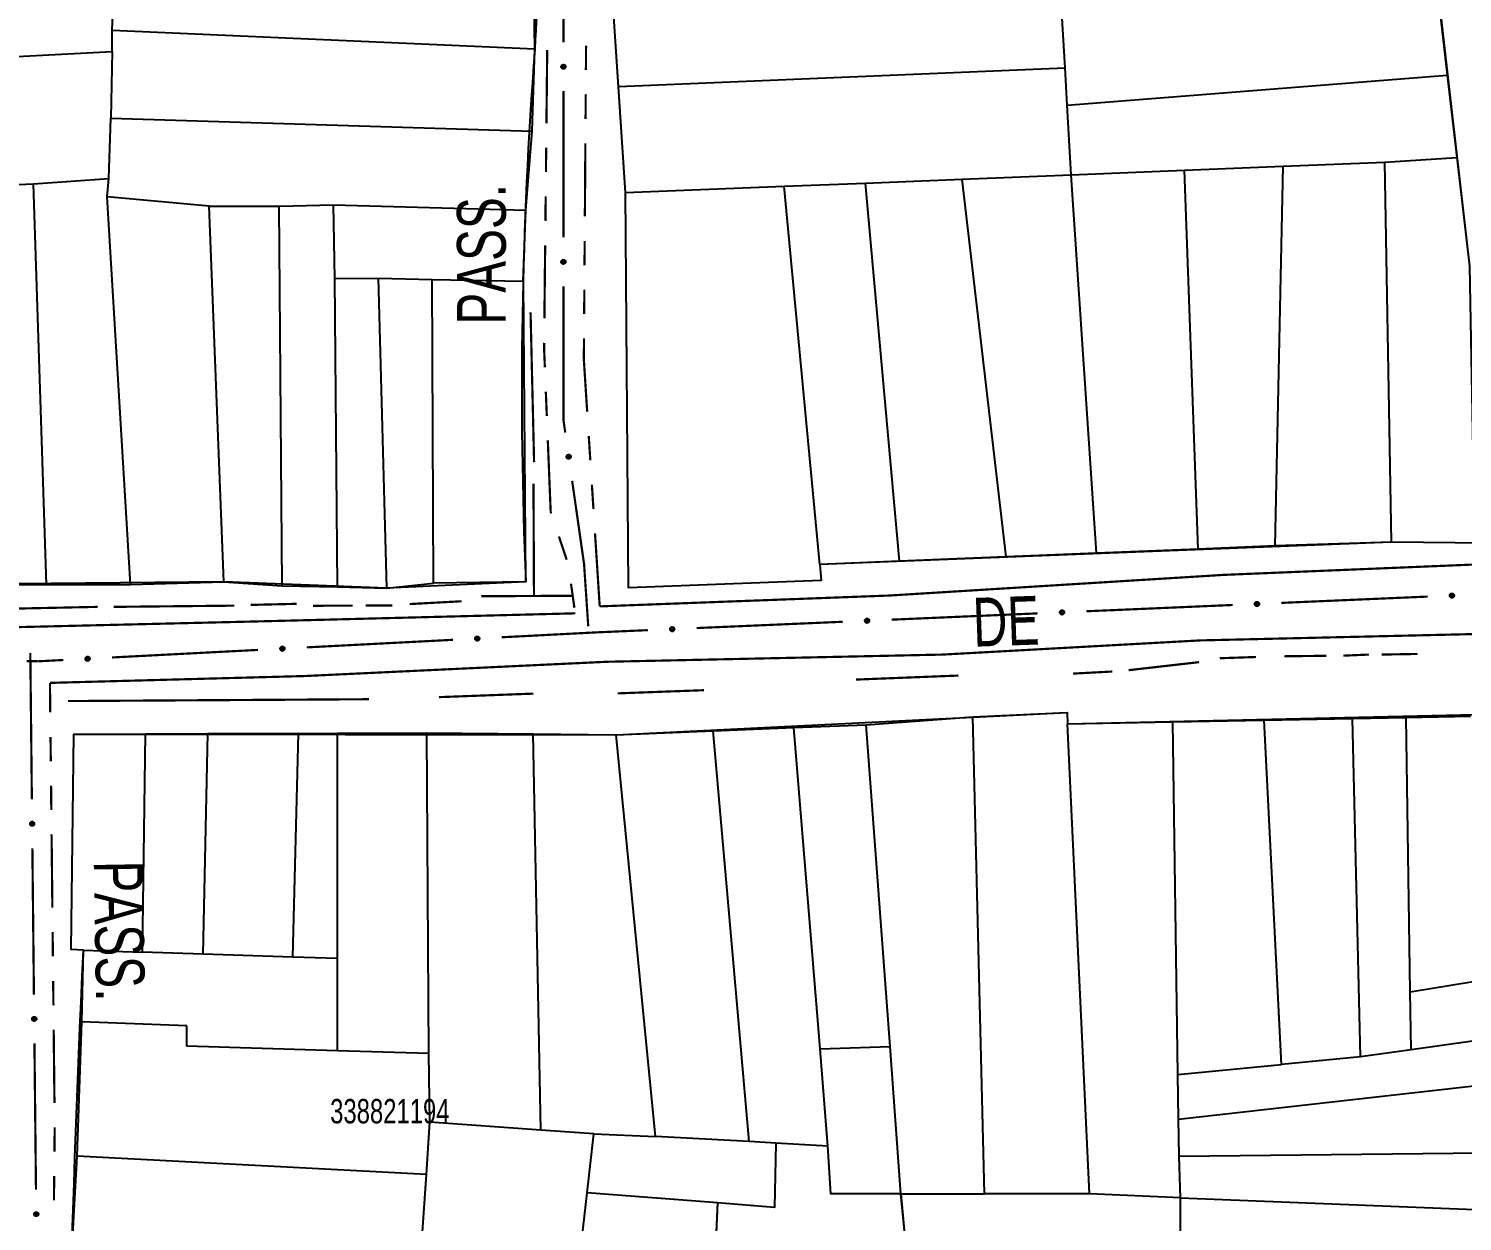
# Model space of a CAD drawing. Extents: x 203614 to 206284, y 4847494 to 4848495.
# Drawn here: x 203980 to 204097.5, y 4847630.7 to 4847728.4 of the extents above; entities that cross this region are included whole.
import ezdxf

# ---------------------------------------------------------------- set-up
doc = ezdxf.new("R2010")
doc.units = 0
doc.header["$LTSCALE"] = 1.5
doc.header["$MEASUREMENT"] = 0
doc.linetypes.add('PHANTOMX2', pattern=[5, 2.5, -0.5, 0.5, -0.5, 0.5, -0.5])
for name, color, linetype in [('CD-MALHA-LOTES', 40, 'CONTINUOUS'), ('CD_TXT_QUADRA', 7, 'CONTINUOUS'), ('HD-VALAS-DRENOS', 170, 'CONTINUOUS'), ('RU-QUADRAS', 210, 'CONTINUOUS'), ('SV-EIXO-RUA-N-PAV', 6, 'CONTINUOUS'), ('SV-EIXO-RUA-PAV', 20, 'CONTINUOUS'), ('SV-RUA-NAO-PAV-S-GUIA-C-GUIA', 7, 'PHANTOMX2'), ('SV-RUA-PAVIM-S-GUIA-C-GUIA', 7, 'CONTINUOUS'), ('SV-TXT-RUA-N-PAV-S-GUIA-C-GUIA', 7, 'CONTINUOUS'), ('SV-TXT-RUA-PAV-S-GUIA-C-GUIA', 7, 'CONTINUOUS')]:
    doc.layers.add(name, color=color, linetype=linetype)
doc.styles.add('ARIAL', font='ARIAL.TTF')

msp = doc.modelspace()

# ---------------------------------------------------------------- linework, layer by layer
at = {"layer": 'CD-MALHA-LOTES'}
for points in [[(203986.837482, 4847728.279543), (203987.072393, 4847734.412058)], [(204021.490152, 4847726.747935), (204021.368651, 4847733.882863)], [(204021.490152, 4847726.747935), (203986.837482, 4847728.279543)], [(203986.83816, 4847726.569518), (203986.837482, 4847728.279543)], [(203953.076836, 4847724.799048), (203986.83816, 4847726.569518)], [(203986.83816, 4847726.569518), (203986.723781, 4847721.104419)], [(204021.279135, 4847720.029448), (204021.490152, 4847726.747935)], [(203986.56326, 4847716.152585), (203986.723781, 4847721.104419)], [(203986.723781, 4847721.104419), (204021.279135, 4847720.029448)], [(204020.740083, 4847713.57052), (204021.279135, 4847720.029448)], [(203980.374869, 4847715.719419), (203986.56326, 4847716.152585)], [(203986.427533, 4847714.658289), (203986.56326, 4847716.152585)], [(203972.914904, 4847715.398449), (203980.374869, 4847715.719419)], [(203981.455935, 4847682.875187), (203980.374869, 4847715.719419)], [(203994.796678, 4847713.892329), (203986.427533, 4847714.658289)], [(203988.338879, 4847682.875488), (203986.427533, 4847714.658289)], [(203994.796678, 4847713.892329), (204000.537779, 4847713.892581)], [(203995.998599, 4847683.106625), (203994.796678, 4847713.892329)], [(204000.537779, 4847713.892581), (204004.978965, 4847714.000424)], [(204000.76676, 4847682.7822), (204000.537779, 4847713.892581)], [(204005.089678, 4847707.972117), (204004.978965, 4847714.000424)], [(204004.978965, 4847714.000424), (204020.740083, 4847713.57052)], [(204020.525742, 4847707.757497), (204020.740083, 4847713.57052)], [(204005.089678, 4847707.972117), (204008.681071, 4847707.996061)], [(204005.308965, 4847682.699332), (204005.089678, 4847707.972117)], [(204008.681071, 4847707.996061), (204013.071961, 4847707.878321)], [(204009.343841, 4847682.581576), (204008.681071, 4847707.996061)], [(204013.071961, 4847707.878321), (204020.525742, 4847707.757497)], [(204013.169619, 4847682.99804), (204013.071961, 4847707.878321)], [(204020.525742, 4847707.757497), (204020.736089, 4847683.112772), (204013.169619, 4847682.99804)], [(203973.686053, 4847682.888663), (203981.455935, 4847682.875187)], [(203981.455935, 4847682.875187), (203988.338879, 4847682.875488)], [(203988.338879, 4847682.875488), (203995.998599, 4847683.106625)], [(203995.998599, 4847683.106625), (204000.76676, 4847682.7822)], [(204009.343841, 4847682.581576), (204013.169619, 4847682.99804)], [(204000.76676, 4847682.7822), (204005.308965, 4847682.699332)], [(204005.308965, 4847682.699332), (204009.343841, 4847682.581576)]]:
    msp.add_lwpolyline(points, dxfattribs=at)
at = {"layer": 'CD-MALHA-LOTES', "flags": 128}
for points in [[(204095.2, 4847734.14), (204096.31, 4847724.63)], [(204028.36, 4847723.71), (204027.95, 4847729.84)], [(204064.97, 4847725.23), (204064.66, 4847730.65)], [(204028.36, 4847723.71), (204064.97, 4847725.23)], [(204065.14, 4847722.16), (204064.97, 4847725.23)], [(204065.14, 4847722.16), (204096.31, 4847724.63)], [(204096.31, 4847724.63), (204097.1, 4847717.88)], [(204028.93, 4847715), (204028.36, 4847723.71)], [(204065.47, 4847716.47), (204065.14, 4847722.16)], [(204074.77, 4847716.85), (204082.86, 4847717.17)], [(204082.19, 4847686.05), (204082.86, 4847717.17)], [(204082.86, 4847717.17), (204091.19, 4847717.51)], [(204091.19, 4847717.51), (204097.1, 4847717.88)], [(204091.74, 4847686.36), (204091.19, 4847717.51)], [(204097.1, 4847717.88), (204098.13, 4847708.97), (204098.47, 4847690.96)], [(204041.93, 4847715.52), (204048.6, 4847715.79)], [(204048.6, 4847715.79), (204056.53, 4847716.11)], [(204051.39, 4847684.79), (204048.6, 4847715.79)], [(204056.53, 4847716.11), (204065.47, 4847716.47)], [(204060.13, 4847685.15), (204056.53, 4847716.11)], [(204065.47, 4847716.47), (204074.77, 4847716.85)], [(204067.55, 4847685.45), (204065.47, 4847716.47)], [(204075.88, 4847685.79), (204074.77, 4847716.85)], [(204028.93, 4847715), (204041.93, 4847715.52)], [(204029.17, 4847682.6), (204028.93, 4847715)], [(204044.85, 4847684.53), (204041.93, 4847715.52)], [(204091.74, 4847686.36), (204082.19, 4847686.05)], [(204099.59, 4847686.27), (204091.74, 4847686.36)], [(204067.55, 4847685.45), (204060.13, 4847685.15)], [(204075.88, 4847685.79), (204067.55, 4847685.45)], [(204082.19, 4847686.05), (204075.88, 4847685.79)], [(204051.39, 4847684.79), (204044.85, 4847684.53)], [(204044.85, 4847684.53), (204044.98, 4847683.22)], [(204060.13, 4847685.15), (204051.39, 4847684.79)], [(204044.98, 4847683.22), (204029.17, 4847682.6)], [(204057.41, 4847672.05), (204065.14, 4847672.38)], [(204065.14, 4847672.38), (204065.18, 4847671.46)], [(204036.11, 4847670.88), (204042.73, 4847671.15)], [(204042.73, 4847671.15), (204048.65, 4847671.39)], [(204044.88, 4847644.83), (204042.73, 4847671.15)], [(204048.65, 4847671.39), (204057.41, 4847672.05)], [(204050.63, 4847645.01), (204048.65, 4847671.39)], [(204058.35, 4847632.94), (204057.41, 4847672.05)], [(204065.18, 4847671.46), (204073.82, 4847671.62)], [(204066.96, 4847632.95), (204065.18, 4847671.46)], [(204073.82, 4847671.62), (204081.3, 4847671.76)], [(204074.23, 4847642.72), (204073.82, 4847671.62)], [(204081.3, 4847671.76), (204088.55, 4847671.9)], [(204082.72, 4847643.54), (204081.3, 4847671.76)], [(204088.55, 4847671.9), (204092.95, 4847671.98)], [(204089.2, 4847644.17), (204088.55, 4847671.9)], [(204092.95, 4847671.98), (204098.21, 4847672.08)], [(204093.26, 4847649.51), (204092.95, 4847671.98)], [(203983.48, 4847652.96), (203983.69, 4847670.61)], [(203983.69, 4847670.61), (203989.56, 4847670.64)], [(203989.31, 4847652.76), (203989.56, 4847670.64)], [(203989.56, 4847670.64), (203994.68, 4847670.66)], [(203994.3, 4847652.59), (203994.68, 4847670.66)], [(203994.68, 4847670.66), (204002.1, 4847670.68)], [(204001.64, 4847652.34), (204002.1, 4847670.68)], [(204002.1, 4847670.68), (204005.31, 4847670.7)], [(204005.3, 4847652.22), (204005.31, 4847670.7)], [(204005.31, 4847670.7), (204012.63, 4847670.73)], [(204012.63, 4847670.73), (204021.36, 4847670.64)], [(204012.81, 4847644.44), (204012.63, 4847670.73)], [(204021.36, 4847670.64), (204028.15, 4847670.56)], [(204021.99, 4847638.17), (204021.36, 4847670.64)], [(204028.15, 4847670.56), (204036.11, 4847670.88)], [(204031.39, 4847637.65), (204028.15, 4847670.56)], [(204039.06, 4847637.22), (204036.11, 4847670.88)], [(203984.47, 4847652.92), (203983.48, 4847652.96)], [(203984.34, 4847647.03), (203984.47, 4847652.92)], [(203984.47, 4847652.92), (203989.31, 4847652.76)], [(203994.3, 4847652.59), (203989.31, 4847652.76)], [(204001.64, 4847652.34), (203994.3, 4847652.59)], [(204005.3, 4847652.22), (204001.64, 4847652.34)], [(204005.3, 4847644.67), (204005.3, 4847652.22)], [(204093.26, 4847649.51), (204098.43, 4847650.34)], [(204093.35, 4847644.75), (204093.26, 4847649.51)], [(203983.97, 4847636.04), (203984.34, 4847647.03)], [(203992.95, 4847646.72), (203984.34, 4847647.03)], [(203992.95, 4847645.05), (203992.95, 4847646.72)], [(204105.93, 4847646.51), (204093.35, 4847644.75)], [(204005.3, 4847644.67), (203992.95, 4847645.05)], [(204012.81, 4847644.44), (204005.3, 4847644.67)], [(204012.87, 4847638.82), (204012.81, 4847644.44)], [(204044.88, 4847644.83), (204050.63, 4847645.01)], [(204045.53, 4847636.85), (204044.88, 4847644.83)], [(204051.5, 4847632.94), (204050.63, 4847645.01)], [(204089.2, 4847644.17), (204082.72, 4847643.54)], [(204093.35, 4847644.75), (204089.2, 4847644.17)], [(204074.23, 4847642.72), (204082.72, 4847643.54)], [(204074.28, 4847639.05), (204074.23, 4847642.72)], [(204074.28, 4847639.05), (204106.26, 4847642.67)], [(204012.62, 4847634.52), (204012.87, 4847638.82)], [(204021.99, 4847638.17), (204012.87, 4847638.82)], [(204026.33, 4847637.86), (204021.99, 4847638.17)], [(204074.33, 4847636.03), (204074.28, 4847639.05)], [(204025.78, 4847633.02), (204026.33, 4847637.86)], [(204026.33, 4847637.86), (204031.39, 4847637.65)], [(204039.06, 4847637.22), (204031.39, 4847637.65)], [(204041.25, 4847637.09), (204039.06, 4847637.22)], [(204041.25, 4847637.09), (204041.13, 4847631.83)], [(204045.53, 4847636.85), (204041.25, 4847637.09)], [(203983.5, 4847627.63), (203983.97, 4847636.04)], [(204012.62, 4847634.52), (203983.97, 4847636.04)], [(204045.76, 4847632.93), (204045.53, 4847636.85)], [(204074.33, 4847636.03), (204106.79, 4847636.39)], [(204074.43, 4847632.61), (204074.33, 4847636.03)], [(204012.02, 4847626.28), (204012.62, 4847634.52)], [(204025.23, 4847628.24), (204025.78, 4847633.02)], [(204036.47, 4847632.19), (204025.78, 4847633.02)], [(204051.5, 4847632.94), (204045.76, 4847632.93)], [(204051.88, 4847629.08), (204051.5, 4847632.94)], [(204051.5, 4847632.94), (204058.35, 4847632.94)], [(204066.96, 4847632.95), (204058.35, 4847632.94)], [(204074.43, 4847632.61), (204066.96, 4847632.95)], [(204074.44, 4847628.29), (204074.43, 4847632.61)], [(204074.43, 4847632.61), (204106.85, 4847631.33)], [(204036.47, 4847632.19), (204036.24, 4847627.19)], [(204041.13, 4847631.83), (204036.47, 4847632.19)]]:
    msp.add_lwpolyline(points, dxfattribs=at)
at = {"layer": 'HD-VALAS-DRENOS', "const_width": 0.18, "flags": 128}
for points in [[(204021.43, 4847692.91), (204021.14, 4847705.19)], [(204021.42, 4847681.94), (204021.38, 4847691.14)], [(204024.59, 4847681.96), (204017.09, 4847681.92)], [(203985.65, 4847681.05), (203978.57, 4847680.9), (203971.53, 4847680.66)], [(203996.86, 4847681.15), (203986.95, 4847681.05)], [(204001.97, 4847681.3), (203998.18, 4847681.21)], [(204006.54, 4847681.15), (204003.3, 4847681.14)], [(204009.8, 4847681.16), (204007.62, 4847681.16)], [(204015.5, 4847681.51), (204011.22, 4847681.28)], [(204080.62, 4847676.94), (204077.66, 4847676.84)], [(204086.39, 4847677.04), (204082.95, 4847677)], [(204089.88, 4847677.14), (204087.79, 4847677.05)], [(204093.87, 4847677.19), (204090.93, 4847677.14)], [(204068.84, 4847675.75), (204065.63, 4847675.58)], [(204075.96, 4847676.52), (204070.18, 4847675.86)], [(204056.23, 4847675.42), (204047.82, 4847675.09)], [(204007.89, 4847673.48), (203983.21, 4847673.33)], [(204021.38, 4847673.94), (204013.62, 4847673.65)], [(204035.36, 4847674.22), (204028.28, 4847673.96)]]:
    msp.add_lwpolyline(points, dxfattribs=at)
at = {"layer": 'RU-QUADRAS', "color": 6, "linetype": 'Continuous'}
for points in [[(203895.79, 4847838.11), (203986.46, 4847834.57), (203980.2, 4847790.86), (203983.66, 4847790.65), (203983.43, 4847789), (203992.44, 4847788.55), (203992.76, 4847796.84), (203984.64, 4847797.37), (203988.41, 4847834.46), (204026.22, 4847833.06), (204025.57, 4847815.62), (204025.79, 4847811.53, -0.0419440307), (204022.44, 4847796.08), (204021.04, 4847787.15), (204020.82, 4847781.55), (204020.62, 4847751.25, -0.0435890335), (204021.49, 4847726.76, 0.0297127881), (204020.75, 4847683.11), (204009.32, 4847682.57), (203996, 4847683.1), (203950.61, 4847682.67, -0.0110123258)], [(203982.7, 4847584.85, -0.0098193864), (203984.47, 4847652.92), (203983.48, 4847652.96), (203983.69, 4847670.61), (204028.15, 4847670.56), (204065.14, 4847672.38), (204065.18, 4847671.46), (204103.41, 4847672.33), (204106.79, 4847636.39), (204106.89, 4847626.82)]]:
    msp.add_lwpolyline(points, format="xyb", dxfattribs=at)
msp.add_lwpolyline([(204027.95, 4847729.84), (204027.94, 4847736.42), (204029.07, 4847745.01), (204030.07, 4847776.67), (204029.97, 4847799.67), (204031.77, 4847799.67), (204032.48, 4847832.94), (204085.15, 4847832.02, 0.0194719882), (204087.44, 4847788), (204094.52, 4847740.43), (204098.13, 4847708.97), (204098.47, 4847690.96), (204099.57, 4847691.03), (204099.59, 4847686.27), (204091.74, 4847686.36), (204044.85, 4847684.53), (204044.98, 4847683.22), (204029.17, 4847682.6), (204028.93, 4847715)], format="xyb", close=True, dxfattribs=at)
msp.add_lwpolyline([(204051.88, 4847629.08), (204051.54, 4847632.94), (204045.76, 4847632.93), (204045.53, 4847636.85), (204041.25, 4847637.09), (204041.13, 4847631.83), (204036.47, 4847632.19), (204036.06, 4847623.29)], dxfattribs=at)
at = {"layer": 'SV-EIXO-RUA-N-PAV', "const_width": 0.18, "flags": 128}
for points in [[(204023.84, 4847727.328407), (204023.84, 4847734.328407)], [(204023.84, 4847714.24), (204023.84, 4847723.328407)], [(204023.84, 4847713.328407), (204023.84, 4847714.24)], [(204023.84, 4847711.328407), (204023.84, 4847713.328407)], [(204023.84, 4847696.35), (204023.84, 4847707.328407)], [(204023.843056, 4847696.328625), (204023.84, 4847696.35)], [(204023.984595, 4847695.338692), (204023.843056, 4847696.328625)], [(204025.53, 4847684.53), (204024.550749, 4847691.378961)], [(204025.535446, 4847684.448795), (204025.53, 4847684.53)], [(204025.87, 4847679.46), (204025.535446, 4847684.448795)], [(203980.12, 4847677.27), (203980.246647, 4847665.270668)], [(203980.288863, 4847661.270891), (203980.41551, 4847649.271559)], [(203980.457725, 4847645.271782), (203980.584372, 4847633.272451)]]:
    msp.add_lwpolyline(points, dxfattribs=at)
at = {"layer": 'SV-EIXO-RUA-N-PAV', "flags": 128}
for points in [[(204023.729919, 4847725.184727), (204023.694849, 4847725.218817), (204023.671679, 4847725.255287), (204023.661109, 4847725.291267), (204023.660059, 4847725.325497), (204023.662929, 4847725.360637), (204023.673639, 4847725.395427), (204023.694079, 4847725.431407), (204023.728029, 4847725.466827), (204023.766949, 4847725.488107), (204023.801669, 4847725.500357), (204023.837299, 4847725.503507), (204023.871389, 4847725.500147), (204023.907159, 4847725.487827), (204023.943419, 4847725.466757), (204023.978209, 4847725.431757), (204024.000679, 4847725.395847), (204024.009989, 4847725.360777), (204024.012929, 4847725.324937), (204024.009569, 4847725.289097), (204023.998859, 4847725.255007), (204023.977579, 4847725.218537), (204023.942579, 4847725.184657), (204023.907019, 4847725.161837), (204023.872089, 4847725.152037), (204023.836739, 4847725.149937), (204023.801459, 4847725.152387), (204023.766039, 4847725.161697), (204023.729919, 4847725.184727)], [(204023.729919, 4847709.184727), (204023.694849, 4847709.218817), (204023.671679, 4847709.255287), (204023.661109, 4847709.291267), (204023.660059, 4847709.325497), (204023.662929, 4847709.360637), (204023.673639, 4847709.395427), (204023.694079, 4847709.431407), (204023.728029, 4847709.466827), (204023.766949, 4847709.488107), (204023.801669, 4847709.500357), (204023.837299, 4847709.503507), (204023.871389, 4847709.500147), (204023.907159, 4847709.487827), (204023.943419, 4847709.466757), (204023.978209, 4847709.431757), (204024.000679, 4847709.395847), (204024.009989, 4847709.360777), (204024.012929, 4847709.324937), (204024.009569, 4847709.289097), (204023.998859, 4847709.255007), (204023.977579, 4847709.218537), (204023.942579, 4847709.184657), (204023.907019, 4847709.161837), (204023.872089, 4847709.152037), (204023.836739, 4847709.149937), (204023.801459, 4847709.152387), (204023.766039, 4847709.161697), (204023.729919, 4847709.184727)], [(204024.179036, 4847693.201012), (204024.139494, 4847693.229795), (204024.111395, 4847693.262618), (204024.095839, 4847693.29674), (204024.089955, 4847693.330477), (204024.087822, 4847693.365669), (204024.0935, 4847693.401625), (204024.108642, 4847693.440136), (204024.137237, 4847693.480004), (204024.172753, 4847693.506579), (204024.20539, 4847693.52362), (204024.240215, 4847693.531781), (204024.274438, 4847693.53328), (204024.311591, 4847693.526147), (204024.350469, 4847693.510421), (204024.389862, 4847693.480697), (204024.417189, 4847693.448329), (204024.431369, 4847693.41493), (204024.439352, 4847693.379867), (204024.441098, 4847693.343912), (204024.435321, 4847693.30865), (204024.419417, 4847693.269535), (204024.389565, 4847693.231042), (204024.357593, 4847693.203419), (204024.324402, 4847693.188773), (204024.289705, 4847693.181691), (204024.254433, 4847693.179123), (204024.218052, 4847693.183326), (204024.179036, 4847693.201012)], [(203980.376313, 4847663.415614), (203980.411741, 4847663.381896), (203980.435294, 4847663.345673), (203980.446243, 4847663.309806), (203980.447655, 4847663.275589), (203980.445156, 4847663.240421), (203980.434813, 4847663.20552), (203980.414754, 4847663.169326), (203980.38118, 4847663.13355), (203980.342487, 4847663.11186), (203980.307898, 4847663.099244), (203980.272303, 4847663.095718), (203980.23818, 4847663.098719), (203980.202282, 4847663.11066), (203980.165801, 4847663.131346), (203980.130644, 4847663.165977), (203980.107796, 4847663.201648), (203980.098116, 4847663.236618), (203980.094798, 4847663.272425), (203980.09778, 4847663.308298), (203980.10813, 4847663.3425), (203980.129023, 4847663.379192), (203980.163664, 4847663.41344), (203980.198981, 4847663.436634), (203980.233806, 4847663.446802), (203980.269132, 4847663.449275), (203980.304436, 4847663.447197), (203980.339952, 4847663.438262), (203980.376313, 4847663.415614)], [(203980.545176, 4847647.416505), (203980.580603, 4847647.382787), (203980.604157, 4847647.346564), (203980.615106, 4847647.310697), (203980.616517, 4847647.27648), (203980.614018, 4847647.241312), (203980.603676, 4847647.206411), (203980.583617, 4847647.170217), (203980.550043, 4847647.134441), (203980.511349, 4847647.112751), (203980.476761, 4847647.100135), (203980.441166, 4847647.09661), (203980.407042, 4847647.09961), (203980.371144, 4847647.111551), (203980.334664, 4847647.132238), (203980.299506, 4847647.166868), (203980.276659, 4847647.202539), (203980.266979, 4847647.237509), (203980.263661, 4847647.273316), (203980.266643, 4847647.30919), (203980.276992, 4847647.343391), (203980.297886, 4847647.380083), (203980.332527, 4847647.414331), (203980.367844, 4847647.437525), (203980.402668, 4847647.447693), (203980.437994, 4847647.450166), (203980.473298, 4847647.448088), (203980.508814, 4847647.439153), (203980.545176, 4847647.416505)], [(203980.714038, 4847631.417396), (203980.749466, 4847631.383678), (203980.77302, 4847631.347455), (203980.783969, 4847631.311588), (203980.78538, 4847631.277371), (203980.782881, 4847631.242203), (203980.772539, 4847631.207302), (203980.75248, 4847631.171108), (203980.718905, 4847631.135332), (203980.680212, 4847631.113642), (203980.645623, 4847631.101027), (203980.610029, 4847631.097501), (203980.575905, 4847631.100501), (203980.540007, 4847631.112443), (203980.503527, 4847631.133129), (203980.468369, 4847631.16776), (203980.445521, 4847631.20343), (203980.435842, 4847631.2384), (203980.432524, 4847631.274207), (203980.435505, 4847631.310081), (203980.445855, 4847631.344282), (203980.466749, 4847631.380974), (203980.501389, 4847631.415222), (203980.536706, 4847631.438416), (203980.571531, 4847631.448584), (203980.606857, 4847631.451057), (203980.642161, 4847631.448979), (203980.677677, 4847631.440044), (203980.714038, 4847631.417396)]]:
    msp.add_lwpolyline(points, close=True, dxfattribs=at)
for points in [[(204023.671679, 4847725.255287), (204023.662929, 4847725.360637)], [(204023.681552, 4847725.23955), (204023.669271, 4847725.369179)], [(204023.694849, 4847725.218817), (204023.673639, 4847725.395427)], [(204023.711571, 4847725.204072), (204023.684281, 4847725.406021)], [(204023.729919, 4847725.184727), (204023.694079, 4847725.431407)], [(204023.749778, 4847725.174052), (204023.712936, 4847725.445592)], [(204023.766039, 4847725.161697), (204023.728029, 4847725.466827)], [(204023.783891, 4847725.161772), (204023.747049, 4847725.472883)], [(204023.801459, 4847725.152387), (204023.766949, 4847725.488107)], [(204023.818004, 4847725.154949), (204023.782526, 4847725.489257)], [(204023.836739, 4847725.149937), (204023.801669, 4847725.500357)], [(204023.854846, 4847725.153585), (204023.822097, 4847725.500173)], [(204023.872089, 4847725.152037), (204023.837299, 4847725.503507)], [(204023.890324, 4847725.160407), (204023.854846, 4847725.498809)], [(204023.907019, 4847725.161837), (204023.871389, 4847725.500147)], [(204023.925801, 4847725.175417), (204023.890324, 4847725.489257)], [(204023.942579, 4847725.184657), (204023.907159, 4847725.487827)], [(204023.95855, 4847725.205436), (204023.925801, 4847725.474247)], [(204023.977579, 4847725.218537), (204023.943419, 4847725.466757)], [(204023.98584, 4847725.242279), (204023.961279, 4847725.441499)], [(204023.998859, 4847725.255007), (204023.978209, 4847725.431757)], [(204024.003579, 4847725.276392), (204023.989934, 4847725.407386)], [(204024.009569, 4847725.289097), (204024.000679, 4847725.395847)], [(204023.671679, 4847709.255287), (204023.662929, 4847709.360637)], [(204023.681552, 4847709.23955), (204023.669271, 4847709.369179)], [(204023.694849, 4847709.218817), (204023.673639, 4847709.395427)], [(204023.711571, 4847709.204072), (204023.684281, 4847709.406021)], [(204023.729919, 4847709.184727), (204023.694079, 4847709.431407)], [(204023.749778, 4847709.174052), (204023.712936, 4847709.445592)], [(204023.766039, 4847709.161697), (204023.728029, 4847709.466827)], [(204023.783891, 4847709.161772), (204023.747049, 4847709.472883)], [(204023.801459, 4847709.152387), (204023.766949, 4847709.488107)], [(204023.818004, 4847709.154949), (204023.782526, 4847709.489257)], [(204023.836739, 4847709.149937), (204023.801669, 4847709.500357)], [(204023.854846, 4847709.153585), (204023.822097, 4847709.500173)], [(204023.872089, 4847709.152037), (204023.837299, 4847709.503507)], [(204023.890324, 4847709.160407), (204023.854846, 4847709.498809)], [(204023.907019, 4847709.161837), (204023.871389, 4847709.500147)], [(204023.925801, 4847709.175417), (204023.890324, 4847709.489257)], [(204023.942579, 4847709.184657), (204023.907159, 4847709.487827)], [(204023.95855, 4847709.205436), (204023.925801, 4847709.474247)], [(204023.977579, 4847709.218537), (204023.943419, 4847709.466757)], [(204023.98584, 4847709.242279), (204023.961279, 4847709.441499)], [(204023.998859, 4847709.255007), (204023.978209, 4847709.431757)], [(204024.003579, 4847709.276392), (204023.989934, 4847709.407386)], [(204024.009569, 4847709.289097), (204024.000679, 4847709.395847)], [(204024.139494, 4847693.229795), (204024.0935, 4847693.401625)], [(204024.158134, 4847693.217565), (204024.102535, 4847693.413619)], [(204024.179036, 4847693.201012), (204024.108642, 4847693.440136)], [(204024.200205, 4847693.193256), (204024.125301, 4847693.456847)], [(204024.218052, 4847693.183326), (204024.137237, 4847693.480004)], [(204024.235713, 4847693.185927), (204024.155208, 4847693.488691)], [(204024.254433, 4847693.179123), (204024.172753, 4847693.506579)], [(204024.270448, 4847693.184001), (204024.18801, 4847693.509922)], [(204024.289705, 4847693.181691), (204024.20539, 4847693.52362)], [(204024.307113, 4847693.187865), (204024.225638, 4847693.526329)], [(204024.324402, 4847693.188773), (204024.240215, 4847693.531781)], [(204024.341267, 4847693.19964), (204024.25825, 4847693.529614)], [(204024.357593, 4847693.203419), (204024.274438, 4847693.53328)], [(204024.374263, 4847693.21952), (204024.294723, 4847693.52518)], [(204024.389565, 4847693.231042), (204024.311591, 4847693.526147)], [(204024.402433, 4847693.253873), (204024.331967, 4847693.515342)], [(204024.419417, 4847693.269535), (204024.350469, 4847693.510421)], [(204024.424235, 4847693.294207), (204024.371723, 4847693.487945)], [(204024.435321, 4847693.30865), (204024.389862, 4847693.480697)], [(204024.436966, 4847693.330487), (204024.404918, 4847693.458231)], [(204024.441098, 4847693.343912), (204024.417189, 4847693.448329)], [(204024.111395, 4847693.262618), (204024.087822, 4847693.365669)], [(204024.123396, 4847693.248437), (204024.092891, 4847693.375023)], [(203980.09778, 4847663.308298), (203980.107796, 4847663.201648)], [(203980.103636, 4847663.321066), (203980.118663, 4847663.190223)], [(203980.10813, 4847663.3425), (203980.130644, 4847663.165977)], [(203980.121014, 4847663.355364), (203980.147676, 4847663.156414)], [(203980.129023, 4847663.379192), (203980.165801, 4847663.131346)], [(203980.147914, 4847663.392492), (203980.183498, 4847663.124042)], [(203980.163664, 4847663.41344), (203980.202282, 4847663.11066)], [(203980.180344, 4847663.422856), (203980.219132, 4847663.109408)], [(203980.198981, 4847663.436634), (203980.23818, 4847663.098719)], [(203980.215661, 4847663.438239), (203980.254708, 4847663.100231)], [(203980.233806, 4847663.446802), (203980.272303, 4847663.095718)], [(203980.251065, 4847663.445436), (203980.287469, 4847663.099212)], [(203980.269132, 4847663.449275), (203980.307898, 4847663.099244)], [(203980.287919, 4847663.44446), (203980.326923, 4847663.110545)], [(203980.304436, 4847663.447197), (203980.342487, 4847663.11186)], [(203980.322102, 4847663.437998), (203980.362226, 4847663.127293)], [(203980.339952, 4847663.438262), (203980.38118, 4847663.13355)], [(203980.356343, 4847663.426078), (203980.396049, 4847663.154942)], [(203980.376313, 4847663.415614), (203980.414754, 4847663.169326)], [(203980.394864, 4847663.396463), (203980.424285, 4847663.194813)], [(203980.411741, 4847663.381896), (203980.434813, 4847663.20552)], [(203980.425257, 4847663.361305), (203980.438905, 4847663.231812)], [(203980.435294, 4847663.345673), (203980.445156, 4847663.240421)], [(203980.266643, 4847647.30919), (203980.276659, 4847647.202539)], [(203980.272499, 4847647.321957), (203980.287526, 4847647.191114)], [(203980.276992, 4847647.343391), (203980.299506, 4847647.166868)], [(203980.289877, 4847647.356255), (203980.316539, 4847647.157306)], [(203980.297886, 4847647.380083), (203980.334664, 4847647.132238)], [(203980.316777, 4847647.393384), (203980.35236, 4847647.124933)], [(203980.332527, 4847647.414331), (203980.371144, 4847647.111551)], [(203980.349206, 4847647.423747), (203980.387994, 4847647.110299)], [(203980.367844, 4847647.437525), (203980.407042, 4847647.09961)], [(203980.384524, 4847647.43913), (203980.423571, 4847647.101122)], [(203980.402668, 4847647.447693), (203980.441166, 4847647.09661)], [(203980.419927, 4847647.446327), (203980.456332, 4847647.100103)], [(203980.437994, 4847647.450166), (203980.476761, 4847647.100135)], [(203980.456782, 4847647.445351), (203980.495786, 4847647.111436)], [(203980.473298, 4847647.448088), (203980.511349, 4847647.112751)], [(203980.490965, 4847647.438889), (203980.531088, 4847647.128184)], [(203980.508814, 4847647.439153), (203980.550043, 4847647.134441)], [(203980.525206, 4847647.426969), (203980.564912, 4847647.155833)], [(203980.545176, 4847647.416505), (203980.583617, 4847647.170217)], [(203980.563727, 4847647.397355), (203980.593147, 4847647.195705)], [(203980.580603, 4847647.382787), (203980.603676, 4847647.206411)], [(203980.594119, 4847647.362196), (203980.607767, 4847647.232703)], [(203980.604157, 4847647.346564), (203980.614018, 4847647.241312)], [(203980.435505, 4847631.310081), (203980.445521, 4847631.20343)], [(203980.441361, 4847631.322848), (203980.456388, 4847631.192005)], [(203980.445855, 4847631.344282), (203980.468369, 4847631.16776)], [(203980.458739, 4847631.357147), (203980.485402, 4847631.158197)], [(203980.466749, 4847631.380974), (203980.503527, 4847631.133129)], [(203980.485639, 4847631.394275), (203980.521223, 4847631.125824)], [(203980.501389, 4847631.415222), (203980.540007, 4847631.112443)], [(203980.518069, 4847631.424638), (203980.556857, 4847631.11119)], [(203980.536706, 4847631.438416), (203980.575905, 4847631.100501)], [(203980.553386, 4847631.440021), (203980.592433, 4847631.102013)], [(203980.571531, 4847631.448584), (203980.610029, 4847631.097501)], [(203980.58879, 4847631.447218), (203980.625195, 4847631.100994)], [(203980.606857, 4847631.451057), (203980.645623, 4847631.101027)], [(203980.625644, 4847631.446242), (203980.664648, 4847631.112328)], [(203980.642161, 4847631.448979), (203980.680212, 4847631.113642)], [(203980.659828, 4847631.43978), (203980.699951, 4847631.129075)], [(203980.677677, 4847631.440044), (203980.718905, 4847631.135332)], [(203980.694068, 4847631.42786), (203980.733774, 4847631.156724)], [(203980.714038, 4847631.417396), (203980.75248, 4847631.171108)], [(203980.73259, 4847631.398246), (203980.76201, 4847631.196596)], [(203980.749466, 4847631.383678), (203980.772539, 4847631.207302)], [(203980.762982, 4847631.363087), (203980.77663, 4847631.233594)], [(203980.77302, 4847631.347455), (203980.782881, 4847631.242203)]]:
    msp.add_lwpolyline(points, dxfattribs=at)
at = {"layer": 'SV-EIXO-RUA-PAV', "const_width": 0.18, "flags": 128}
for points in [[(204082.709252, 4847681.376147), (204094.698161, 4847681.891948)], [(204050.738827, 4847680.000679), (204062.727736, 4847680.51648)], [(204066.724039, 4847680.688413), (204078.712949, 4847681.204214)], [(204034.753614, 4847679.312945), (204046.742524, 4847679.828746)], [(204002.793045, 4847677.729582), (204014.776982, 4847678.350254)], [(204018.771628, 4847678.557144), (204025.762259, 4847678.919203)], [(204025.762259, 4847678.919203), (204026.55, 4847678.96)], [(204026.55, 4847678.96), (204030.757311, 4847679.141012)], [(203986.814461, 4847676.902019), (203998.798399, 4847677.522691)], [(203979.82258, 4847676.599268), (203980.79, 4847676.59)], [(203980.79, 4847676.59), (203982.819815, 4847676.695128)]]:
    msp.add_lwpolyline(points, dxfattribs=at)
at = {"layer": 'SV-EIXO-RUA-PAV', "flags": 128}
for points in [[(204096.548034, 4847682.081717), (204096.580585, 4847682.11822), (204096.616025, 4847682.142936), (204096.651517, 4847682.155043), (204096.685671, 4847682.157564), (204096.720902, 4847682.156207), (204096.75612, 4847682.147002), (204096.792945, 4847682.128127), (204096.829792, 4847682.095731), (204096.852725, 4847682.057762), (204096.866456, 4847682.023601), (204096.871134, 4847681.988139), (204096.869243, 4847681.953936), (204096.858472, 4847681.917669), (204096.83898, 4847681.880537), (204096.805508, 4847681.844275), (204096.770597, 4847681.820282), (204096.735959, 4847681.809473), (204096.700279, 4847681.804996), (204096.664327, 4847681.806812), (204096.629809, 4847681.816047), (204096.592458, 4847681.83574), (204096.557104, 4847681.869251), (204096.532777, 4847681.903797), (204096.521485, 4847681.938274), (204096.517867, 4847681.973501), (204096.518798, 4847682.008853), (204096.526577, 4847682.044641), (204096.548034, 4847682.081717)], [(204064.577608, 4847680.706249), (204064.610159, 4847680.742752), (204064.6456, 4847680.767468), (204064.681092, 4847680.779575), (204064.715245, 4847680.782096), (204064.750476, 4847680.780739), (204064.785695, 4847680.771534), (204064.82252, 4847680.752659), (204064.859366, 4847680.720263), (204064.8823, 4847680.682294), (204064.896031, 4847680.648133), (204064.900709, 4847680.612671), (204064.898818, 4847680.578468), (204064.888047, 4847680.542201), (204064.868555, 4847680.505069), (204064.835082, 4847680.468807), (204064.800171, 4847680.444814), (204064.765534, 4847680.434005), (204064.729853, 4847680.429528), (204064.693902, 4847680.431344), (204064.659383, 4847680.440579), (204064.622032, 4847680.460272), (204064.586679, 4847680.493783), (204064.562352, 4847680.528329), (204064.55106, 4847680.562806), (204064.547442, 4847680.598033), (204064.548373, 4847680.633385), (204064.556152, 4847680.669173), (204064.577608, 4847680.706249)], [(204080.562821, 4847681.393983), (204080.595372, 4847681.430486), (204080.630812, 4847681.455202), (204080.666305, 4847681.467309), (204080.700458, 4847681.46983), (204080.735689, 4847681.468473), (204080.770907, 4847681.459268), (204080.807732, 4847681.440393), (204080.844579, 4847681.407997), (204080.867512, 4847681.370028), (204080.881243, 4847681.335867), (204080.885922, 4847681.300405), (204080.88403, 4847681.266202), (204080.873259, 4847681.229935), (204080.853767, 4847681.192803), (204080.820295, 4847681.156541), (204080.785384, 4847681.132548), (204080.750747, 4847681.121739), (204080.715066, 4847681.117262), (204080.679115, 4847681.119078), (204080.644596, 4847681.128313), (204080.607245, 4847681.148006), (204080.571892, 4847681.181517), (204080.547564, 4847681.216063), (204080.536272, 4847681.25054), (204080.532655, 4847681.285767), (204080.533586, 4847681.321119), (204080.541365, 4847681.356907), (204080.562821, 4847681.393983)], [(204032.607183, 4847679.330781), (204032.639734, 4847679.367284), (204032.675175, 4847679.392), (204032.710667, 4847679.404107), (204032.74482, 4847679.406628), (204032.780051, 4847679.405271), (204032.815269, 4847679.396066), (204032.852095, 4847679.377191), (204032.888941, 4847679.344795), (204032.911874, 4847679.306826), (204032.925605, 4847679.272665), (204032.930284, 4847679.237203), (204032.928392, 4847679.203), (204032.917621, 4847679.166733), (204032.898129, 4847679.129601), (204032.864657, 4847679.093339), (204032.829746, 4847679.069346), (204032.795109, 4847679.058537), (204032.759428, 4847679.05406), (204032.723477, 4847679.055876), (204032.688958, 4847679.065111), (204032.651607, 4847679.084804), (204032.616254, 4847679.118315), (204032.591927, 4847679.152861), (204032.580634, 4847679.187338), (204032.577017, 4847679.222565), (204032.577948, 4847679.257917), (204032.585727, 4847679.293705), (204032.607183, 4847679.330781)], [(204048.592396, 4847680.018515), (204048.624947, 4847680.055018), (204048.660387, 4847680.079734), (204048.69588, 4847680.091841), (204048.730033, 4847680.094362), (204048.765264, 4847680.093005), (204048.800482, 4847680.0838), (204048.837307, 4847680.064925), (204048.874154, 4847680.032529), (204048.897087, 4847679.99456), (204048.910818, 4847679.960399), (204048.915497, 4847679.924937), (204048.913605, 4847679.890734), (204048.902834, 4847679.854467), (204048.883342, 4847679.817335), (204048.84987, 4847679.781073), (204048.814959, 4847679.75708), (204048.780321, 4847679.746271), (204048.744641, 4847679.741794), (204048.70869, 4847679.74361), (204048.674171, 4847679.752845), (204048.63682, 4847679.772538), (204048.601467, 4847679.806049), (204048.577139, 4847679.840595), (204048.565847, 4847679.875072), (204048.562229, 4847679.910299), (204048.563161, 4847679.945651), (204048.57094, 4847679.981439), (204048.592396, 4847680.018515)], [(204016.625123, 4847678.556201), (204016.657354, 4847678.592987), (204016.692577, 4847678.618012), (204016.727962, 4847678.630429), (204016.762092, 4847678.633248), (204016.797333, 4847678.6322), (204016.83263, 4847678.623303), (204016.86962, 4847678.604752), (204016.906748, 4847678.572679), (204016.930013, 4847678.534912), (204016.944042, 4847678.500872), (204016.949031, 4847678.465453), (204016.947438, 4847678.431235), (204016.936985, 4847678.394875), (204016.917819, 4847678.357574), (204016.884665, 4847678.32102), (204016.849965, 4847678.296723), (204016.815424, 4847678.285611), (204016.779784, 4847678.280822), (204016.743818, 4847678.282323), (204016.70922, 4847678.291256), (204016.671698, 4847678.310621), (204016.636053, 4847678.343822), (204016.611424, 4847678.378154), (204016.599831, 4847678.41253), (204016.595905, 4847678.447724), (204016.596527, 4847678.483084), (204016.603993, 4847678.518938), (204016.625123, 4847678.556201)], [(203984.667956, 4847676.901075), (203984.700186, 4847676.937861), (203984.735409, 4847676.962887), (203984.770794, 4847676.975304), (203984.804924, 4847676.978123), (203984.840166, 4847676.977074), (203984.875463, 4847676.968178), (203984.912452, 4847676.949626), (203984.949581, 4847676.917554), (203984.972845, 4847676.879786), (203984.986875, 4847676.845746), (203984.991863, 4847676.810327), (203984.990271, 4847676.776109), (203984.979818, 4847676.73975), (203984.960651, 4847676.702448), (203984.927497, 4847676.665895), (203984.892798, 4847676.641597), (203984.858256, 4847676.630486), (203984.822616, 4847676.625696), (203984.78665, 4847676.627198), (203984.752052, 4847676.63613), (203984.71453, 4847676.655495), (203984.678885, 4847676.688696), (203984.654257, 4847676.723028), (203984.642663, 4847676.757405), (203984.638737, 4847676.792599), (203984.639359, 4847676.827958), (203984.646825, 4847676.863812), (203984.667956, 4847676.901075)], [(204000.64654, 4847677.728638), (204000.67877, 4847677.765424), (204000.713993, 4847677.79045), (204000.749378, 4847677.802866), (204000.783508, 4847677.805685), (204000.818749, 4847677.804637), (204000.854047, 4847677.795741), (204000.891036, 4847677.777189), (204000.928164, 4847677.745116), (204000.951429, 4847677.707349), (204000.965458, 4847677.673309), (204000.970447, 4847677.63789), (204000.968855, 4847677.603672), (204000.958401, 4847677.567312), (204000.939235, 4847677.530011), (204000.906081, 4847677.493457), (204000.871382, 4847677.46916), (204000.83684, 4847677.458049), (204000.8012, 4847677.453259), (204000.765234, 4847677.454761), (204000.730636, 4847677.463693), (204000.693114, 4847677.483058), (204000.657469, 4847677.516259), (204000.63284, 4847677.550591), (204000.621247, 4847677.584967), (204000.617321, 4847677.620162), (204000.617943, 4847677.655521), (204000.625409, 4847677.691375), (204000.64654, 4847677.728638)]]:
    msp.add_lwpolyline(points, close=True, dxfattribs=at)
for points in [[(204096.517867, 4847681.973501), (204096.866456, 4847682.023601)], [(204096.518798, 4847682.008853), (204096.852725, 4847682.057762)], [(204096.521485, 4847681.938274), (204096.871134, 4847681.988139)], [(204096.52207, 4847681.992434), (204096.854544, 4847682.042249)], [(204096.52229, 4847681.955568), (204096.867151, 4847682.003184)], [(204096.526577, 4847682.044641), (204096.829792, 4847682.095731)], [(204096.52742, 4847682.026809), (204096.83666, 4847682.07699)], [(204096.530631, 4847681.920416), (204096.867195, 4847681.970407)], [(204096.532777, 4847681.903797), (204096.869243, 4847681.953936)], [(204096.538223, 4847682.061419), (204096.807928, 4847682.109898)], [(204096.547152, 4847681.885617), (204096.859177, 4847681.934551)], [(204096.548034, 4847682.081717), (204096.792945, 4847682.128127)], [(204096.557104, 4847681.869251), (204096.858472, 4847681.917669)], [(204096.566572, 4847682.10088), (204096.767162, 4847682.136826)], [(204096.578551, 4847681.854189), (204096.845706, 4847681.898461)], [(204096.580585, 4847682.11822), (204096.75612, 4847682.147002)], [(204096.592458, 4847681.83574), (204096.83898, 4847681.880537)], [(204096.600727, 4847682.132397), (204096.729709, 4847682.150238)], [(204096.616025, 4847682.142936), (204096.720902, 4847682.156207)], [(204096.616533, 4847681.828507), (204096.814513, 4847681.861609)], [(204096.629809, 4847681.816047), (204096.805508, 4847681.844275)], [(204096.651377, 4847681.812251), (204096.781663, 4847681.831514)], [(204096.664327, 4847681.806812), (204096.770597, 4847681.820282)], [(204064.547442, 4847680.598033), (204064.896031, 4847680.648133)], [(204064.548373, 4847680.633385), (204064.8823, 4847680.682294)], [(204064.55106, 4847680.562806), (204064.900709, 4847680.612671)], [(204064.551644, 4847680.616966), (204064.884119, 4847680.666781)], [(204064.551865, 4847680.5801), (204064.896726, 4847680.627716)], [(204064.556152, 4847680.669173), (204064.859366, 4847680.720263)], [(204064.556994, 4847680.651341), (204064.866234, 4847680.701522)], [(204064.560206, 4847680.544948), (204064.89677, 4847680.594939)], [(204064.562352, 4847680.528329), (204064.898818, 4847680.578468)], [(204064.567798, 4847680.685951), (204064.837503, 4847680.73443)], [(204064.576727, 4847680.510149), (204064.888752, 4847680.559083)], [(204064.577608, 4847680.706249), (204064.82252, 4847680.752659)], [(204064.586679, 4847680.493783), (204064.888047, 4847680.542201)], [(204064.596147, 4847680.725412), (204064.796737, 4847680.761358)], [(204064.608126, 4847680.478721), (204064.875281, 4847680.522993)], [(204064.610159, 4847680.742752), (204064.785695, 4847680.771534)], [(204064.622032, 4847680.460272), (204064.868555, 4847680.505069)], [(204064.630302, 4847680.756929), (204064.759283, 4847680.77477)], [(204064.6456, 4847680.767468), (204064.750476, 4847680.780739)], [(204064.646107, 4847680.453039), (204064.844088, 4847680.486141)], [(204064.659383, 4847680.440579), (204064.835082, 4847680.468807)], [(204064.680951, 4847680.436783), (204064.811238, 4847680.456046)], [(204080.532655, 4847681.285767), (204080.881243, 4847681.335867)], [(204080.533586, 4847681.321119), (204080.867512, 4847681.370028)], [(204080.536272, 4847681.25054), (204080.885922, 4847681.300405)], [(204080.536857, 4847681.3047), (204080.869331, 4847681.354515)], [(204080.537077, 4847681.267834), (204080.881938, 4847681.31545)], [(204080.541365, 4847681.356907), (204080.844579, 4847681.407997)], [(204080.542207, 4847681.339075), (204080.851447, 4847681.389256)], [(204080.545419, 4847681.232682), (204080.881983, 4847681.282673)], [(204080.547564, 4847681.216063), (204080.88403, 4847681.266202)], [(204080.55301, 4847681.373685), (204080.822716, 4847681.422164)], [(204080.561939, 4847681.197883), (204080.873965, 4847681.246817)], [(204080.562821, 4847681.393983), (204080.807732, 4847681.440393)], [(204080.571892, 4847681.181517), (204080.873259, 4847681.229935)], [(204080.58136, 4847681.413146), (204080.781949, 4847681.449092)], [(204080.593339, 4847681.166455), (204080.860494, 4847681.210727)], [(204080.595372, 4847681.430486), (204080.770907, 4847681.459268)], [(204080.607245, 4847681.148006), (204080.853767, 4847681.192803)], [(204080.615514, 4847681.444663), (204080.744496, 4847681.462504)], [(204080.630812, 4847681.455202), (204080.735689, 4847681.468473)], [(204080.63132, 4847681.140773), (204080.8293, 4847681.173875)], [(204080.644596, 4847681.128313), (204080.820295, 4847681.156541)], [(204080.666164, 4847681.124517), (204080.796451, 4847681.14378)], [(204080.679115, 4847681.119078), (204080.785384, 4847681.132548)], [(204032.577948, 4847679.257917), (204032.911874, 4847679.306826)], [(204032.581219, 4847679.241498), (204032.913693, 4847679.291313)], [(204032.585727, 4847679.293705), (204032.888941, 4847679.344795)], [(204032.586569, 4847679.275873), (204032.895809, 4847679.326054)], [(204032.597372, 4847679.310483), (204032.867078, 4847679.358962)], [(204032.607183, 4847679.330781), (204032.852095, 4847679.377191)], [(204032.625722, 4847679.349944), (204032.826311, 4847679.38589)], [(204032.639734, 4847679.367284), (204032.815269, 4847679.396066)], [(204032.659876, 4847679.381461), (204032.788858, 4847679.399302)], [(204032.675175, 4847679.392), (204032.780051, 4847679.405271)], [(204048.562229, 4847679.910299), (204048.910818, 4847679.960399)], [(204048.563161, 4847679.945651), (204048.897087, 4847679.99456)], [(204048.565847, 4847679.875072), (204048.915497, 4847679.924937)], [(204048.566432, 4847679.929232), (204048.898906, 4847679.979047)], [(204048.566652, 4847679.892366), (204048.911513, 4847679.939982)], [(204048.57094, 4847679.981439), (204048.874154, 4847680.032529)], [(204048.571782, 4847679.963607), (204048.881022, 4847680.013788)], [(204048.574993, 4847679.857214), (204048.911557, 4847679.907205)], [(204048.577139, 4847679.840595), (204048.913605, 4847679.890734)], [(204048.582585, 4847679.998217), (204048.85229, 4847680.046696)], [(204048.591514, 4847679.822415), (204048.903539, 4847679.871349)], [(204048.592396, 4847680.018515), (204048.837307, 4847680.064925)], [(204048.601467, 4847679.806049), (204048.902834, 4847679.854467)], [(204048.610934, 4847680.037678), (204048.811524, 4847680.073624)], [(204048.622914, 4847679.790987), (204048.890069, 4847679.835259)], [(204048.624947, 4847680.055018), (204048.800482, 4847680.0838)], [(204048.63682, 4847679.772538), (204048.883342, 4847679.817335)], [(204048.645089, 4847680.069195), (204048.774071, 4847680.087036)], [(204048.660387, 4847680.079734), (204048.765264, 4847680.093005)], [(204048.660895, 4847679.765305), (204048.858875, 4847679.798407)], [(204048.674171, 4847679.752845), (204048.84987, 4847679.781073)], [(204048.695739, 4847679.749049), (204048.826025, 4847679.768312)], [(204048.70869, 4847679.74361), (204048.814959, 4847679.75708)], [(204064.693902, 4847680.431344), (204064.800171, 4847680.444814)], [(204016.595905, 4847678.447724), (204016.944042, 4847678.500872)], [(204016.596527, 4847678.483084), (204016.930013, 4847678.534912)], [(204016.599831, 4847678.41253), (204016.949031, 4847678.465453)], [(204016.599942, 4847678.466694), (204016.931967, 4847678.519415)], [(204016.600485, 4847678.429831), (204016.944916, 4847678.480462)], [(204016.603993, 4847678.518938), (204016.906748, 4847678.572679)], [(204016.604991, 4847678.501114), (204016.91378, 4847678.553999)], [(204016.609133, 4847678.394754), (204016.945247, 4847678.447687)], [(204016.611424, 4847678.378154), (204016.947438, 4847678.431235)], [(204016.615491, 4847678.535817), (204016.884762, 4847678.586655)], [(204016.625123, 4847678.556201), (204016.86962, 4847678.604752)], [(204016.625958, 4847678.3601), (204016.937543, 4847678.411762)], [(204016.636053, 4847678.343822), (204016.936985, 4847678.394875)], [(204016.643494, 4847678.575525), (204016.843761, 4847678.613224)], [(204016.657354, 4847678.592987), (204016.83263, 4847678.623303)], [(204016.657631, 4847678.328948), (204016.924388, 4847678.375556)], [(204016.671698, 4847678.310621), (204016.917819, 4847678.357574)], [(204016.677371, 4847678.607339), (204016.806192, 4847678.626308)], [(204016.692577, 4847678.618012), (204016.797333, 4847678.6322)], [(204016.695835, 4847678.303599), (204016.893518, 4847678.338432)], [(204016.70922, 4847678.291256), (204016.884665, 4847678.32102)], [(204016.73082, 4847678.287649), (204016.860933, 4847678.308051)], [(204016.743818, 4847678.282323), (204016.849965, 4847678.296723)], [(204032.577017, 4847679.222565), (204032.925605, 4847679.272665)], [(204032.580634, 4847679.187338), (204032.930284, 4847679.237203)], [(204032.58144, 4847679.204632), (204032.9263, 4847679.252248)], [(204032.589781, 4847679.16948), (204032.926345, 4847679.219471)], [(204032.591927, 4847679.152861), (204032.928392, 4847679.203)], [(204032.606302, 4847679.134681), (204032.918327, 4847679.183615)], [(204032.616254, 4847679.118315), (204032.917621, 4847679.166733)], [(204032.637701, 4847679.103253), (204032.904856, 4847679.147525)], [(204032.651607, 4847679.084804), (204032.898129, 4847679.129601)], [(204032.675682, 4847679.077571), (204032.873663, 4847679.110673)], [(204032.688958, 4847679.065111), (204032.864657, 4847679.093339)], [(204032.710526, 4847679.061315), (204032.840813, 4847679.080578)], [(204032.723477, 4847679.055876), (204032.829746, 4847679.069346)], [(203984.658323, 4847676.880691), (203984.927594, 4847676.931529)], [(203984.667956, 4847676.901075), (203984.912452, 4847676.949626)], [(203984.686326, 4847676.9204), (203984.886594, 4847676.958099)], [(203984.700186, 4847676.937861), (203984.875463, 4847676.968178)], [(203984.720204, 4847676.952214), (203984.849025, 4847676.971183)], [(203984.735409, 4847676.962887), (203984.840166, 4847676.977074)], [(204000.617321, 4847677.620162), (204000.965458, 4847677.673309)], [(204000.617943, 4847677.655521), (204000.951429, 4847677.707349)], [(204000.621247, 4847677.584967), (204000.970447, 4847677.63789)], [(204000.621358, 4847677.639131), (204000.953383, 4847677.691853)], [(204000.621901, 4847677.602268), (204000.966332, 4847677.652899)], [(204000.625409, 4847677.691375), (204000.928164, 4847677.745116)], [(204000.626407, 4847677.673552), (204000.935196, 4847677.726436)], [(204000.630549, 4847677.567191), (204000.966663, 4847677.620124)], [(204000.63284, 4847677.550591), (204000.968855, 4847677.603672)], [(204000.636907, 4847677.708254), (204000.906178, 4847677.759092)], [(204000.64654, 4847677.728638), (204000.891036, 4847677.777189)], [(204000.647374, 4847677.532537), (204000.958959, 4847677.5842)], [(204000.657469, 4847677.516259), (204000.958401, 4847677.567312)], [(204000.66491, 4847677.747962), (204000.865177, 4847677.785662)], [(204000.67877, 4847677.765424), (204000.854047, 4847677.795741)], [(204000.679047, 4847677.501385), (204000.945804, 4847677.547993)], [(204000.693114, 4847677.483058), (204000.939235, 4847677.530011)], [(204000.698787, 4847677.779777), (204000.827608, 4847677.798746)], [(204000.713993, 4847677.79045), (204000.818749, 4847677.804637)], [(204000.717251, 4847677.476037), (204000.914935, 4847677.510869)], [(204000.730636, 4847677.463693), (204000.906081, 4847677.493457)], [(204000.752236, 4847677.460086), (204000.882349, 4847677.480488)], [(204000.765234, 4847677.454761), (204000.871382, 4847677.46916)], [(203984.638737, 4847676.792599), (203984.986875, 4847676.845746)], [(203984.639359, 4847676.827958), (203984.972845, 4847676.879786)], [(203984.642663, 4847676.757405), (203984.991863, 4847676.810327)], [(203984.642774, 4847676.811568), (203984.9748, 4847676.86429)], [(203984.643317, 4847676.774705), (203984.987748, 4847676.825336)], [(203984.646825, 4847676.863812), (203984.949581, 4847676.917554)], [(203984.647823, 4847676.845989), (203984.956612, 4847676.898873)], [(203984.651965, 4847676.739628), (203984.988079, 4847676.792561)], [(203984.654257, 4847676.723028), (203984.990271, 4847676.776109)], [(203984.66879, 4847676.704974), (203984.980375, 4847676.756637)], [(203984.678885, 4847676.688696), (203984.979818, 4847676.73975)], [(203984.700463, 4847676.673822), (203984.967221, 4847676.72043)], [(203984.71453, 4847676.655495), (203984.960651, 4847676.702448)], [(203984.738668, 4847676.648474), (203984.936351, 4847676.683307)], [(203984.752052, 4847676.63613), (203984.927497, 4847676.665895)], [(203984.773653, 4847676.632523), (203984.903766, 4847676.652925)], [(203984.78665, 4847676.627198), (203984.892798, 4847676.641597)]]:
    msp.add_lwpolyline(points, dxfattribs=at)
at = {"layer": 'SV-RUA-NAO-PAV-S-GUIA-C-GUIA', "const_width": 0.18, "flags": 128}
for points in [[(204022.505496, 4847726.689592), (204022.4428, 4847720.68992)], [(204025.679191, 4847725.047629), (204025.69344, 4847727.047579)], [(204025.650693, 4847721.047731), (204025.664942, 4847723.04768)], [(204022.421902, 4847718.690029), (204022.401003, 4847716.690138)], [(204025.593699, 4847713.047934), (204025.636445, 4847719.047782)], [(204022.380104, 4847714.690248), (204022.359205, 4847712.690357)], [(204025.565201, 4847709.048036), (204025.57945, 4847711.047985)], [(204022.338307, 4847710.690466), (204022.275611, 4847704.690794)], [(204025.536704, 4847705.048137), (204025.550952, 4847707.048086)], [(204025.51, 4847701.3), (204025.522455, 4847703.048188)], [(204022.254712, 4847702.690903), (204022.25, 4847702.24)], [(204022.25, 4847702.24), (204022.312328, 4847700.692182)], [(204025.526161, 4847701.048751), (204025.51, 4847701.3)], [(204025.782929, 4847697.057001), (204025.526161, 4847701.048751)], [(204022.3928, 4847698.693801), (204022.473272, 4847696.695421)], [(204022.553743, 4847694.69704), (204022.754923, 4847689.701089)], [(204026.039697, 4847693.065251), (204025.911313, 4847695.061126)], [(204026.296465, 4847689.073501), (204026.168081, 4847691.069376)], [(204022.754923, 4847689.701089), (204022.79, 4847688.83)], [(204022.79, 4847688.83), (204022.830711, 4847688.708431)], [(204023.465813, 4847686.811948), (204024.100914, 4847684.915466)], [(204026.81, 4847681.09), (204026.424848, 4847687.077625)], [(204024.454252, 4847682.952364), (204024.735712, 4847680.972268)], [(203981.734564, 4847674.39565), (203981.73, 4847674.82)], [(203981.756074, 4847672.395766), (203981.734564, 4847674.39565)], [(203981.799094, 4847668.395997), (203981.777584, 4847670.395882)], [(203981.842114, 4847664.396229), (203981.820604, 4847666.396113)], [(203981.928155, 4847656.396691), (203981.863625, 4847662.396344)], [(203981.971175, 4847652.396923), (203981.949665, 4847654.396807)], [(203982.014195, 4847648.397154), (203981.992685, 4847650.397038)], [(203982.100235, 4847640.397617), (203982.035705, 4847646.39727)], [(203982.098023, 4847636.397835), (203982.118351, 4847638.397731)], [(203982.057367, 4847632.398041), (203982.077695, 4847634.397938)]]:
    msp.add_lwpolyline(points, dxfattribs=at)
at = {"layer": 'SV-RUA-PAVIM-S-GUIA-C-GUIA', "const_width": 0.18, "flags": 128}
for points in [[(204101.65, 4847684.65), (204077.95, 4847683.67), (204050.59, 4847681.98), (204026.81, 4847681.09)], [(204024.8, 4847680.52), (203999.7, 4847679.88), (203972.85, 4847679.24), (203947.26, 4847679.3)], [(204104.53, 4847678.96), (204076.03, 4847678.3), (204054.96, 4847677.14), (204027.41, 4847676.55), (204002.62, 4847675.38), (203981.73, 4847674.82)]]:
    msp.add_lwpolyline(points, dxfattribs=at)

# ---------------------------------------------------------------- texts
at = {"layer": 'CD_TXT_QUADRA', "style": 'ARIAL', "width": 0.7}
msp.add_text('338821194', height=2, dxfattribs=at).set_placement((204004.706796, 4847638.715113, 13.98))
at = {"layer": 'SV-TXT-RUA-N-PAV-S-GUIA-C-GUIA', "style": 'ARIAL', "width": 0.7}
for rotation, p in [(90, (204019.11, 4847704.19)), (271, (203985.32, 4847660.21))]:
    msp.add_text('PASS.', height=4, rotation=rotation, dxfattribs=at).set_placement(p)
at = {"layer": 'SV-TXT-RUA-PAV-S-GUIA-C-GUIA', "style": 'ARIAL', "width": 0.7}
msp.add_text('DE', height=4, rotation=2, dxfattribs=at).set_placement((204057.48, 4847677.78))

doc.saveas('drawing.dxf')
